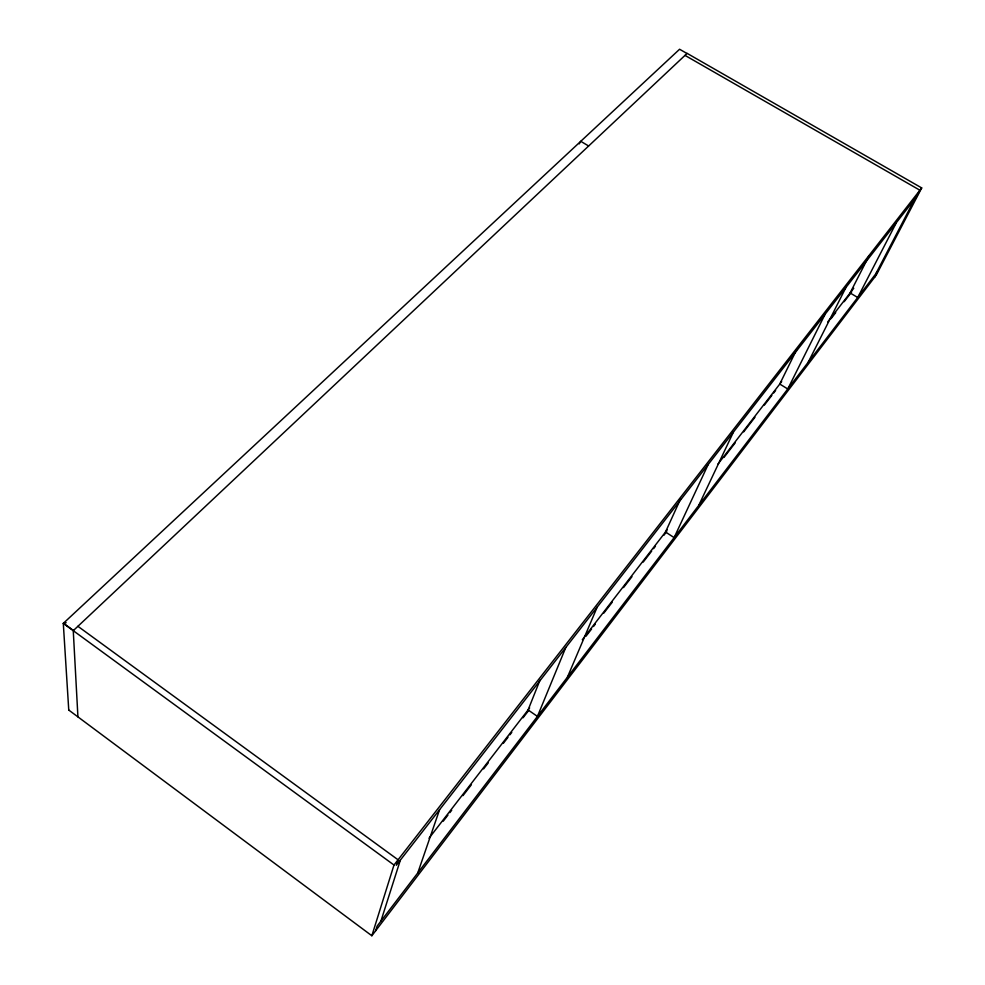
<?xml version="1.0" encoding="UTF-8"?>
<svg xmlns="http://www.w3.org/2000/svg" width="985" height="985" viewBox="0 0 985 985"><rect width="100%" height="100%" fill="white"/><g stroke="black" fill="none" stroke-linecap="round" stroke-linejoin="round"><path stroke-width="1.48" d="M68.753 710.05L371.85 935.75L393.988 865.027L921.701 187.926L687.136 53.375L73.259 630.671L77.926 716.871M375.63 930.788L377.107 926.134L877.561 271.528L874.508 277.401M380.887 921.184L400.353 860.102M417.763 872.956L439.556 809.732M539.928 680.29L528.095 709.951L537.441 716.415L565.759 647.527M567.434 677.188L597.156 607.191M680.623 498.829L665.503 532.011L674.134 537.613L708.129 464.588M698.685 505.514L733.48 431.984M797.136 348.678L779.763 384.052L787.778 388.989L825.036 314.338M808.205 362.258L845.906 287.509M868.856 256.174L850.104 292.964L857.726 297.495L896.35 222.684M875.788 273.842L914.708 199.105M921.701 187.926L876.268 275.086L371.85 935.75M579.229 143.872L580.768 141.311L588.599 145.977M429.029 838.235L529.647 707.932M582.307 639.745L667.337 529.647M717.733 464.391L781.684 381.577M827.757 321.91L853.749 288.26M443.238 821.195L447.941 815.112M449.813 812.674L451.696 810.249M462.962 795.646L471.409 784.7M483.61 768.879L488.314 762.796M503.335 743.33L508.026 737.248M509.91 734.81L511.781 732.384M523.047 717.782L528.686 710.48M585.952 636.261L591.591 628.972M593.462 626.534L595.346 624.096M603.793 613.15L612.239 602.204M623.505 587.602L631.964 576.656M643.23 562.053L651.676 551.095M653.56 548.67L655.431 546.232M663.878 535.286L666.697 531.629M723.975 457.422L735.241 442.819M743.687 431.873L754.953 417.271M764.348 405.106L771.858 395.367M773.73 392.941L775.614 390.503M831.008 318.721L835.699 312.639M844.157 301.693L851.668 291.954M68.753 710.037L63.299 623.394L66.13 622.68M687.001 53.498L679.588 49.25L63.471 623.222L73.432 630.499M685.006 55.382L919.916 190.228L916.493 196.778L396.327 865.273L398.063 859.794L77.913 626.3M63.299 623.394L393.988 865.027"/></g></svg>
